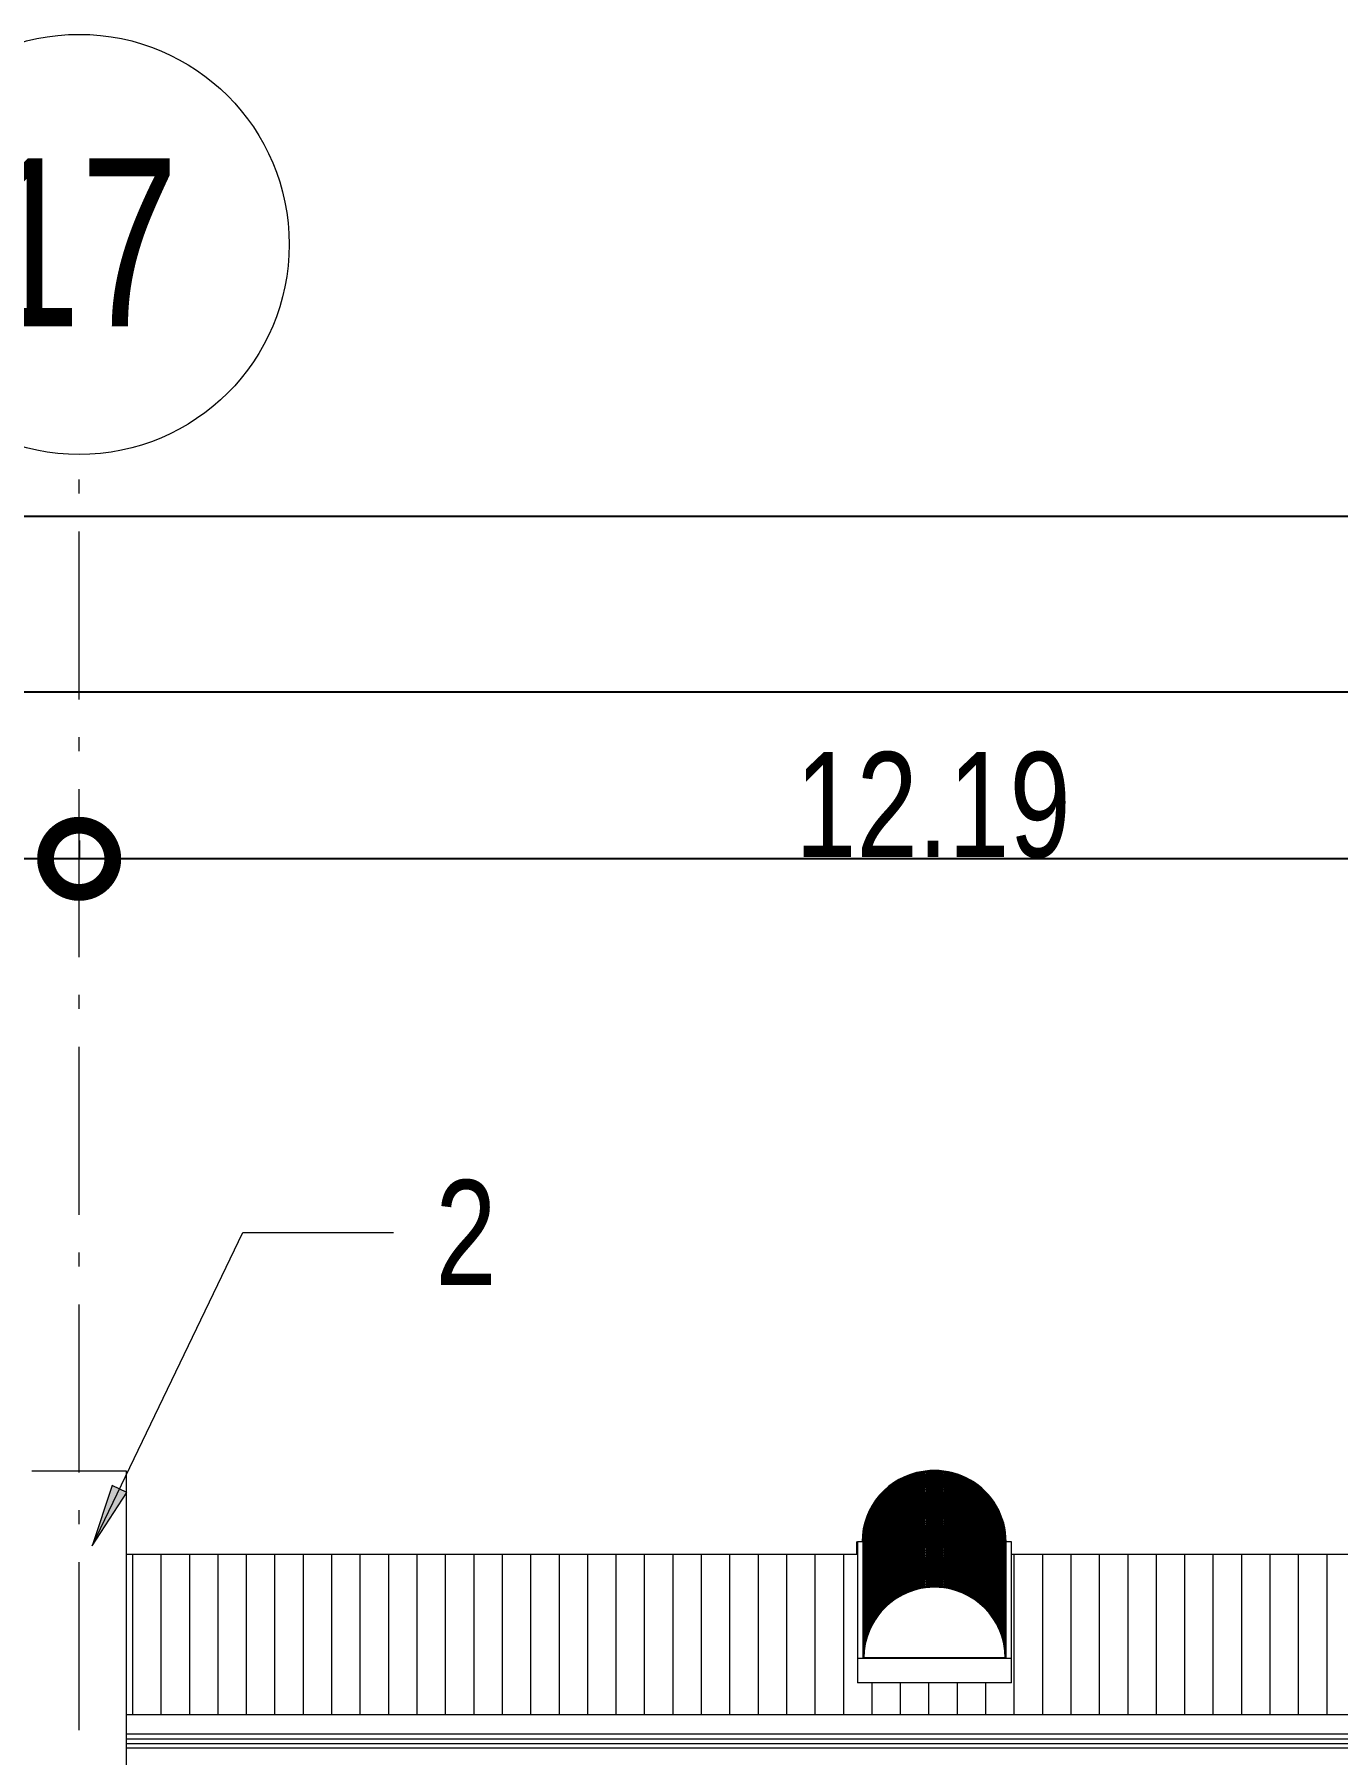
# Model space of a CAD drawing. Header units: metres. Extents: x -199 to 506, y -5 to 23.
# Drawn here: x -183.2 to -173.9, y 10.89 to 23.17 of the extents above; entities that cross this region are included whole.
import ezdxf

# ---------------------------------------------------------------- set-up
doc = ezdxf.new("R2010")
doc.units = ezdxf.units.M
doc.linetypes.add('01_Grid', pattern=[1.74, 1.2, -0.27, 0, -0.27])
for name, color, linetype, lineweight in [('03EJES-1', 1, '01_Grid', 5), ('04NOEJE', 2, 'Continuous', 18), ('04NOEJE-1', 2, 'Continuous', 5), ('06MUREXT', 92, 'Continuous', 9), ('14HATCH-1', 14, 'Continuous', 5), ('26VENT', 144, 'Continuous', 5), ('29NOTAS-1', 10, 'Continuous', 5), ('29NOTAS-2', 7, 'Continuous', 5), ('31COTAS', 1, 'Continuous', 5), ('53BAPS', 1, 'Continuous', 5), ('54ESTRUCTURA', 1, 'Continuous', 9)]:
    doc.layers.add(name, color=color, linetype=linetype, lineweight=lineweight)
doc.styles.add('Arial', font='arial.ttf', dxfattribs={"width": 0.75, "height": 1.2})
doc.styles.add('Arial_1', font='arial.ttf', dxfattribs={"width": 0.75, "height": 0.75})
doc.dimstyles.new('Standard_-_2_5mm_Arial_Transparent', dxfattribs={"dimscale": 0.3048, "dimtxt": 0.765195, "dimasz": 3.149606, "dimexe": 0, "dimexo": 0.984252, "dimgap": 0, "dimtad": 1, "dimrnd": 0.01, "dimzin": 0, "dimdsep": 46, "dimtxsty": 'Arial_1', "dimblk1": 'DOTSMALL', "dimblk2": 'DOTSMALL', "dimsah": 1, "dimcen": 0.09, "dimazin": 0, "dimtfac": 1, "dimtdec": 4, "dimtix": 1, "dimtmove": 0, "dimatfit": 3, "dimfxl": 1, "dimtvp": 1, "dimtolj": 1, "dimtzin": 0, "dimarcsym": 2})

# ---------------------------------------------------------------- blocks, each defined once
blk = doc.blocks.new('Skylight - Barrel Vault - 27_62x1_10 - Barrel Vault-V36-600rNorthElevEjeA Paint')
at = {"layer": '26VENT'}
for p, q in [((-79.748, 12.406), (-79.787, 12.406)), ((-79.787, 12.406), (-79.787, 11.575)), ((-78.687, 12.406), (-78.726, 12.406)), ((-78.687, 11.575), (-78.687, 12.406)), ((-79.748, 12.405), (-79.748, 12.404)), ((-79.748, 12.393), (-79.748, 12.391)), ((-79.748, 12.381), (-79.748, 12.379)), ((-79.748, 12.369), (-79.748, 12.367)), ((-79.748, 12.356), (-79.748, 12.355)), ((-79.748, 12.344), (-79.748, 12.343)), ((-79.748, 12.332), (-79.748, 12.331)), ((-79.748, 12.32), (-79.748, 12.318)), ((-79.748, 12.308), (-79.748, 12.306)), ((-79.748, 12.296), (-79.748, 12.294)), ((-79.748, 12.283), (-79.748, 12.282)), ((-79.742, 12.405), (-79.742, 11.577)), ((-78.732, 11.577), (-78.732, 12.405)), ((-78.726, 12.404), (-78.726, 12.405)), ((-78.726, 12.391), (-78.726, 12.393)), ((-78.726, 12.379), (-78.726, 12.381)), ((-78.726, 12.367), (-78.726, 12.369)), ((-78.726, 12.355), (-78.726, 12.356)), ((-78.726, 12.343), (-78.726, 12.344)), ((-78.726, 12.331), (-78.726, 12.332)), ((-78.726, 12.318), (-78.726, 12.32)), ((-78.726, 12.306), (-78.726, 12.308)), ((-78.726, 12.294), (-78.726, 12.296)), ((-78.726, 12.282), (-78.726, 12.283)), ((-79.748, 12.271), (-79.748, 12.27)), ((-79.748, 12.259), (-79.748, 12.258)), ((-79.748, 12.247), (-79.748, 12.245)), ((-79.748, 12.235), (-79.748, 12.233)), ((-79.748, 12.223), (-79.748, 12.221)), ((-79.748, 12.211), (-79.748, 12.209)), ((-79.748, 12.198), (-79.748, 12.197)), ((-79.748, 12.186), (-79.748, 12.185)), ((-79.748, 12.174), (-79.748, 12.173)), ((-79.748, 12.162), (-79.748, 12.16)), ((-78.726, 12.27), (-78.726, 12.271)), ((-78.726, 12.258), (-78.726, 12.259)), ((-78.726, 12.245), (-78.726, 12.247)), ((-78.726, 12.233), (-78.726, 12.235)), ((-78.726, 12.221), (-78.726, 12.223)), ((-78.726, 12.209), (-78.726, 12.211)), ((-78.726, 12.197), (-78.726, 12.198)), ((-78.726, 12.185), (-78.726, 12.186)), ((-78.726, 12.173), (-78.726, 12.174)), ((-78.726, 12.16), (-78.726, 12.162)), ((-79.748, 12.15), (-79.748, 12.148)), ((-79.748, 12.138), (-79.748, 12.136)), ((-79.748, 12.125), (-79.748, 12.124)), ((-79.748, 12.113), (-79.748, 12.112)), ((-79.748, 12.101), (-79.748, 12.1)), ((-79.748, 12.089), (-79.748, 12.087)), ((-79.748, 12.077), (-79.748, 12.075)), ((-79.748, 12.065), (-79.748, 12.063)), ((-79.748, 12.052), (-79.748, 12.051)), ((-79.748, 12.04), (-79.748, 12.039)), ((-78.726, 12.148), (-78.726, 12.15)), ((-78.726, 12.136), (-78.726, 12.138)), ((-78.726, 12.124), (-78.726, 12.125)), ((-78.726, 12.112), (-78.726, 12.113)), ((-78.726, 12.1), (-78.726, 12.101)), ((-78.726, 12.087), (-78.726, 12.089)), ((-78.726, 12.075), (-78.726, 12.077)), ((-78.726, 12.063), (-78.726, 12.065)), ((-78.726, 12.051), (-78.726, 12.052)), ((-78.726, 12.039), (-78.726, 12.04)), ((-79.748, 12.028), (-79.748, 12.027)), ((-79.748, 12.016), (-79.748, 12.014)), ((-79.748, 12.004), (-79.748, 12.002)), ((-79.748, 11.992), (-79.748, 11.99)), ((-79.748, 11.979), (-79.748, 11.978)), ((-79.748, 11.967), (-79.748, 11.966)), ((-79.748, 11.955), (-79.748, 11.954)), ((-79.748, 11.943), (-79.748, 11.941)), ((-79.748, 11.931), (-79.748, 11.929)), ((-79.748, 11.919), (-79.748, 11.917)), ((-78.726, 12.027), (-78.726, 12.028)), ((-78.726, 12.014), (-78.726, 12.016)), ((-78.726, 12.002), (-78.726, 12.004)), ((-78.726, 11.99), (-78.726, 11.992)), ((-78.726, 11.978), (-78.726, 11.979)), ((-78.726, 11.966), (-78.726, 11.967)), ((-78.726, 11.954), (-78.726, 11.955)), ((-78.726, 11.941), (-78.726, 11.943)), ((-78.726, 11.929), (-78.726, 11.931)), ((-78.726, 11.917), (-78.726, 11.919)), ((-79.748, 11.907), (-79.748, 11.905)), ((-79.748, 11.894), (-79.748, 11.893)), ((-79.748, 11.882), (-79.748, 11.881)), ((-79.748, 11.87), (-79.748, 11.869)), ((-79.748, 11.858), (-79.748, 11.856)), ((-79.748, 11.846), (-79.748, 11.844)), ((-79.748, 11.834), (-79.748, 11.832)), ((-79.748, 11.821), (-79.748, 11.82)), ((-79.748, 11.809), (-79.748, 11.808)), ((-79.748, 11.797), (-79.748, 11.796)), ((-78.726, 11.905), (-78.726, 11.907)), ((-78.726, 11.893), (-78.726, 11.894)), ((-78.726, 11.881), (-78.726, 11.882)), ((-78.726, 11.869), (-78.726, 11.87)), ((-78.726, 11.856), (-78.726, 11.858)), ((-78.726, 11.844), (-78.726, 11.846)), ((-78.726, 11.832), (-78.726, 11.834)), ((-78.726, 11.82), (-78.726, 11.821)), ((-78.726, 11.808), (-78.726, 11.809)), ((-78.726, 11.796), (-78.726, 11.797)), ((-79.748, 11.785), (-79.748, 11.783)), ((-79.748, 11.773), (-79.748, 11.771)), ((-79.748, 11.761), (-79.748, 11.759)), ((-79.748, 11.748), (-79.748, 11.747)), ((-79.748, 11.736), (-79.748, 11.735)), ((-79.748, 11.724), (-79.748, 11.723)), ((-79.748, 11.712), (-79.748, 11.71)), ((-79.748, 11.7), (-79.748, 11.698)), ((-79.748, 11.688), (-79.748, 11.686)), ((-79.748, 11.676), (-79.748, 11.674)), ((-78.726, 11.783), (-78.726, 11.785)), ((-78.726, 11.771), (-78.726, 11.773)), ((-78.726, 11.759), (-78.726, 11.761)), ((-78.726, 11.747), (-78.726, 11.748)), ((-78.726, 11.735), (-78.726, 11.736)), ((-78.726, 11.723), (-78.726, 11.724)), ((-78.726, 11.71), (-78.726, 11.712)), ((-78.726, 11.698), (-78.726, 11.7)), ((-78.726, 11.686), (-78.726, 11.688)), ((-78.726, 11.674), (-78.726, 11.676)), ((-79.787, 11.575), (-78.687, 11.575)), ((-79.787, 11.575), (-79.787, 11.398)), ((-79.748, 11.663), (-79.748, 11.662)), ((-79.748, 11.651), (-79.748, 11.65)), ((-79.748, 11.639), (-79.748, 11.638)), ((-79.748, 11.627), (-79.748, 11.625)), ((-79.748, 11.615), (-79.748, 11.613)), ((-79.748, 11.603), (-79.748, 11.601)), ((-79.748, 11.59), (-79.748, 11.589)), ((-79.748, 11.578), (-79.748, 11.577)), ((-79.742, 11.577), (-79.748, 11.577)), ((-79.237, 11.577), (-79.742, 11.577)), ((-78.732, 11.577), (-79.237, 11.577)), ((-78.726, 11.577), (-78.732, 11.577)), ((-78.726, 11.662), (-78.726, 11.663)), ((-78.726, 11.65), (-78.726, 11.651)), ((-78.726, 11.638), (-78.726, 11.639)), ((-78.726, 11.625), (-78.726, 11.627)), ((-78.726, 11.613), (-78.726, 11.615)), ((-78.726, 11.601), (-78.726, 11.603)), ((-78.726, 11.589), (-78.726, 11.59)), ((-78.726, 11.577), (-78.726, 11.578)), ((-78.687, 11.398), (-78.687, 11.575)), ((-78.687, 11.398), (-79.787, 11.398))]:
    blk.add_line(p, q, dxfattribs=at)
for centre, major_axis, start_param, end_param in [((-79.237, 12.405), (0.511, 0), 0, 3.141593), ((-79.237, 12.404), (0.511, 0), 0, 3.141593), ((-79.237, 12.393), (0.511, 0), 0, 3.141593), ((-79.237, 12.391), (0.511, 0), 0, 3.141593), ((-79.237, 12.404), (0.505, 0), 0.616598, 2.524995), ((-79.237, 12.381), (0.511, 0), 0, 3.141593), ((-79.237, 12.379), (0.511, 0), 0, 3.141593), ((-79.237, 12.369), (0.511, 0), 0, 3.141593), ((-79.237, 12.367), (0.511, 0), 0, 3.141593), ((-79.237, 12.356), (0.511, 0), 0, 3.141593), ((-79.237, 12.355), (0.511, 0), 0, 3.141593), ((-79.237, 12.344), (0.511, 0), 0, 3.141593), ((-79.237, 12.343), (0.511, 0), 0, 3.141593), ((-79.237, 12.332), (0.511, 0), 0, 3.141593), ((-79.237, 12.331), (0.511, 0), 0, 3.141593), ((-79.237, 12.32), (0.511, 0), 0, 3.141593), ((-79.237, 12.318), (0.511, 0), 0, 3.141593), ((-79.237, 12.308), (0.511, 0), 0, 3.141593), ((-79.237, 12.306), (0.511, 0), 0, 3.141593), ((-79.237, 12.296), (0.511, 0), 0, 3.141593), ((-79.237, 12.294), (0.511, 0), 0, 3.141593), ((-79.237, 12.283), (0.511, 0), 0, 3.141593), ((-79.237, 12.282), (0.511, 0), 0, 3.141593), ((-79.237, 12.271), (0.511, 0), 0, 3.141593), ((-79.237, 12.27), (0.511, 0), 0, 3.141593), ((-79.237, 12.391), (0.505, 0), 0.616598, 2.524995), ((-79.237, 12.379), (0.505, 0), 0.616598, 2.524995), ((-79.237, 12.367), (0.505, 0), 0.616598, 2.524995), ((-79.237, 12.355), (0.505, 0), 0.616598, 2.524995), ((-79.237, 12.343), (0.505, 0), 0.616598, 2.524995), ((-79.237, 12.331), (0.505, 0), 0.616598, 2.524995), ((-79.237, 12.318), (0.505, 0), 0.616598, 2.524995), ((-79.237, 12.294), (0.505, 0), 0.616598, 2.524995), ((-79.237, 12.282), (0.505, 0), 0.616598, 2.524995), ((-79.237, 12.27), (0.505, 0), 0.616598, 2.524995), ((-79.237, 12.306), (0.505, 0), 0.628401, 2.513191), ((-79.237, 12.259), (0.511, 0), 0, 3.141593), ((-79.237, 12.258), (0.511, 0), 0, 3.141593), ((-79.237, 12.247), (0.511, 0), 0, 3.141593), ((-79.237, 12.245), (0.511, 0), 0, 3.141593), ((-79.237, 12.235), (0.511, 0), 0, 3.141593), ((-79.237, 12.233), (0.511, 0), 0, 3.141593), ((-79.237, 12.223), (0.511, 0), 0, 3.141593), ((-79.237, 12.221), (0.511, 0), 0, 3.141593), ((-79.237, 12.211), (0.511, 0), 0, 3.141593), ((-79.237, 12.209), (0.511, 0), 0, 3.141593), ((-79.237, 12.198), (0.511, 0), 0, 3.141593), ((-79.237, 12.197), (0.511, 0), 0, 3.141593), ((-79.237, 12.186), (0.511, 0), 0, 3.141593), ((-79.237, 12.185), (0.511, 0), 0, 3.141593), ((-79.237, 12.174), (0.511, 0), 0, 3.141593), ((-79.237, 12.173), (0.511, 0), 0, 3.141593), ((-79.237, 12.162), (0.511, 0), 0, 3.141593), ((-79.237, 12.16), (0.511, 0), 0, 3.141593), ((-79.237, 12.15), (0.511, 0), 0, 3.141593), ((-79.237, 12.148), (0.511, 0), 0, 3.141593), ((-79.237, 12.258), (0.505, 0), 0.616598, 2.524995), ((-79.237, 12.245), (0.505, 0), 0.616598, 2.524995), ((-79.237, 12.233), (0.505, 0), 0.616598, 2.524995), ((-79.237, 12.221), (0.505, 0), 0.616598, 2.524995), ((-79.237, 12.209), (0.505, 0), 0.616598, 2.524995), ((-79.237, 12.197), (0.505, 0), 0.616598, 2.524995), ((-79.237, 12.185), (0.505, 0), 0.616598, 2.524995), ((-79.237, 12.173), (0.505, 0), 0.616598, 2.524995), ((-79.237, 12.16), (0.505, 0), 0.616598, 2.524995), ((-79.237, 12.148), (0.505, 0), 0.616598, 2.524995), ((-79.237, 12.138), (0.511, 0), 0, 3.141593), ((-79.237, 12.136), (0.511, 0), 0, 3.141593), ((-79.237, 12.125), (0.511, 0), 0, 3.141593), ((-79.237, 12.124), (0.511, 0), 0, 3.141593), ((-79.237, 12.113), (0.511, 0), 0, 3.141593), ((-79.237, 12.112), (0.511, 0), 0, 3.141593), ((-79.237, 12.101), (0.511, 0), 0, 3.141593), ((-79.237, 12.1), (0.511, 0), 0, 3.141593), ((-79.237, 12.089), (0.511, 0), 0, 3.141593), ((-79.237, 12.087), (0.511, 0), 0, 3.141593), ((-79.237, 12.077), (0.511, 0), 0, 3.141593), ((-79.237, 12.075), (0.511, 0), 0, 3.141593), ((-79.237, 12.065), (0.511, 0), 0, 3.141593), ((-79.237, 12.063), (0.511, 0), 0, 3.141593), ((-79.237, 12.052), (0.511, 0), 0, 3.141593), ((-79.237, 12.051), (0.511, 0), 0, 3.141593), ((-79.237, 12.04), (0.511, 0), 0, 3.141593), ((-79.237, 12.039), (0.511, 0), 0, 3.141593), ((-79.237, 12.028), (0.511, 0), 0, 3.141593), ((-79.237, 12.027), (0.511, 0), 0, 3.141593), ((-79.237, 12.136), (0.505, 0), 0.616598, 2.524995), ((-79.237, 12.124), (0.505, 0), 0.616598, 2.524995), ((-79.237, 12.112), (0.505, 0), 0.616598, 2.524995), ((-79.237, 12.1), (0.505, 0), 0.616598, 2.524995), ((-79.237, 12.306), (0.505, 0), 2.513274, 2.524995), ((-79.237, 12.087), (0.505, 0), 0.616598, 2.524995), ((-79.237, 12.075), (0.505, 0), 0.616598, 2.524995), ((-79.237, 12.063), (0.505, 0), 0.616598, 2.524995), ((-79.237, 12.051), (0.505, 0), 0.616598, 2.524995), ((-79.237, 12.039), (0.505, 0), 0.616598, 2.524995), ((-79.237, 12.027), (0.505, 0), 0.616598, 2.524995), ((-79.237, 12.306), (0.505, 0), 0.616598, 0.628319), ((-79.237, 12.016), (0.511, 0), 0, 3.141593), ((-79.237, 12.014), (0.511, 0), 0, 3.141593), ((-79.237, 12.004), (0.511, 0), 0, 3.141593), ((-79.237, 12.002), (0.511, 0), 0, 3.141593), ((-79.237, 11.992), (0.511, 0), 0, 3.141593), ((-79.237, 11.99), (0.511, 0), 0, 3.141593), ((-79.237, 11.979), (0.511, 0), 0, 3.141593), ((-79.237, 11.978), (0.511, 0), 0, 3.141593), ((-79.237, 11.966), (0.511, 0), 0, 3.141593), ((-79.237, 11.955), (0.511, 0), 0, 3.141593), ((-79.237, 11.954), (0.511, 0), 0, 3.141593), ((-79.237, 11.943), (0.511, 0), 0, 3.141593), ((-79.237, 11.941), (0.511, 0), 0, 3.141593), ((-79.237, 11.931), (0.511, 0), 0, 3.141593), ((-79.237, 11.929), (0.511, 0), 0, 3.141593), ((-79.237, 11.919), (0.511, 0), 0, 3.141593), ((-79.237, 11.917), (0.511, 0), 0, 3.141593), ((-79.237, 11.907), (0.511, 0), 0, 3.141593), ((-79.237, 11.905), (0.511, 0), 0, 3.141593), ((-79.237, 11.967), (0.511, 0), 0.628419, 2.513174), ((-79.237, 12.014), (0.505, 0), 0.616598, 2.524995), ((-79.237, 12.002), (0.505, 0), 0.616598, 2.524995), ((-79.237, 11.99), (0.505, 0), 0.616598, 2.524995), ((-79.237, 11.978), (0.505, 0), 0.616598, 2.524995), ((-79.237, 11.966), (0.505, 0), 0.616598, 2.524995), ((-79.237, 11.954), (0.505, 0), 0.616598, 2.524995), ((-79.237, 11.941), (0.505, 0), 0.616598, 2.524995), ((-79.237, 11.929), (0.505, 0), 0.616598, 2.524995), ((-79.237, 11.917), (0.505, 0), 0.616598, 2.524995), ((-79.237, 11.905), (0.505, 0), 0.616598, 2.524995), ((-79.237, 11.894), (0.511, 0), 0, 3.141593), ((-79.237, 11.893), (0.511, 0), 0, 3.141593), ((-79.237, 11.882), (0.511, 0), 0, 3.141593), ((-79.237, 11.881), (0.511, 0), 0, 3.141593), ((-79.237, 11.87), (0.511, 0), 0, 3.141593), ((-79.237, 11.869), (0.511, 0), 0, 3.141593), ((-79.237, 11.858), (0.511, 0), 0, 3.141593), ((-79.237, 11.856), (0.511, 0), 0, 3.141593), ((-79.237, 11.846), (0.511, 0), 0, 3.141593), ((-79.237, 11.844), (0.511, 0), 0, 3.141593), ((-79.237, 11.834), (0.511, 0), 0, 3.141593), ((-79.237, 11.832), (0.511, 0), 0, 3.141593), ((-79.237, 11.821), (0.511, 0), 0, 3.141593), ((-79.237, 11.82), (0.511, 0), 0, 3.141593), ((-79.237, 11.809), (0.511, 0), 0, 3.141593), ((-79.237, 11.808), (0.511, 0), 0, 3.141593), ((-79.237, 11.797), (0.511, 0), 0, 3.141593), ((-79.237, 11.796), (0.511, 0), 0, 3.141593), ((-79.237, 11.785), (0.511, 0), 0, 3.141593), ((-79.237, 11.783), (0.511, 0), 0, 3.141593), ((-79.237, 11.773), (0.511, 0), 0, 3.141593), ((-79.237, 11.893), (0.505, 0), 0.616598, 2.524995), ((-79.237, 11.881), (0.505, 0), 0.616598, 2.524995), ((-79.237, 11.869), (0.505, 0), 0.616598, 2.524995), ((-79.237, 11.856), (0.505, 0), 0.616598, 2.524995), ((-79.237, 11.844), (0.505, 0), 0.616598, 2.524995), ((-79.237, 11.832), (0.505, 0), 0.616598, 2.524995), ((-79.237, 11.82), (0.505, 0), 0.616598, 2.524995), ((-79.237, 11.808), (0.505, 0), 0.616598, 2.524995), ((-79.237, 11.796), (0.505, 0), 0.616598, 2.524995), ((-79.237, 11.783), (0.505, 0), 0.616598, 2.524995), ((-79.237, 11.771), (0.511, 0), 0, 3.141593), ((-79.237, 11.761), (0.511, 0), 0, 3.141593), ((-79.237, 11.759), (0.511, 0), 0, 3.141593), ((-79.237, 11.967), (0.511, 0), 2.513274, 3.141593), ((-79.237, 11.748), (0.511, 0), 0, 3.141593), ((-79.237, 11.747), (0.511, 0), 0, 3.141593), ((-79.237, 11.736), (0.511, 0), 0, 3.141593), ((-79.237, 11.735), (0.511, 0), 0, 3.141593), ((-79.237, 11.724), (0.511, 0), 0, 3.141593), ((-79.237, 11.723), (0.511, 0), 0, 3.141593), ((-79.237, 11.712), (0.511, 0), 0, 3.141593), ((-79.237, 11.71), (0.511, 0), 0, 3.141593), ((-79.237, 11.7), (0.511, 0), 0, 3.141593), ((-79.237, 11.698), (0.511, 0), 0, 3.141593), ((-79.237, 11.688), (0.511, 0), 0, 3.141593), ((-79.237, 11.686), (0.511, 0), 0, 3.141593), ((-79.237, 11.676), (0.511, 0), 0, 3.141593), ((-79.237, 11.674), (0.511, 0), 0, 3.141593), ((-79.237, 11.663), (0.511, 0), 0, 3.141593), ((-79.237, 11.662), (0.511, 0), 0, 3.141593), ((-79.237, 11.651), (0.511, 0), 0, 3.141593), ((-79.237, 11.65), (0.511, 0), 0, 3.141593), ((-79.237, 11.759), (0.505, 0), 0.616598, 2.524995), ((-79.237, 11.747), (0.505, 0), 0.616598, 2.524995), ((-79.237, 11.735), (0.505, 0), 0.616598, 2.524995), ((-79.237, 11.723), (0.505, 0), 0.616598, 2.524995), ((-79.237, 11.71), (0.505, 0), 0.616598, 2.524995), ((-79.237, 11.698), (0.505, 0), 0.616598, 2.524995), ((-79.237, 11.686), (0.505, 0), 0.616598, 2.524995), ((-79.237, 11.674), (0.505, 0), 0.616598, 2.524995), ((-79.237, 11.662), (0.505, 0), 0.616598, 2.524995), ((-79.237, 11.771), (0.505, 0), 0.624604, 2.516989), ((-79.237, 11.967), (0.511, 0), 0, 0.628319), ((-79.237, 11.639), (0.511, 0), 0, 3.141593), ((-79.237, 11.638), (0.511, 0), 0, 3.141593), ((-79.237, 11.627), (0.511, 0), 0, 3.141593), ((-79.237, 11.625), (0.511, 0), 0, 3.141593), ((-79.237, 11.615), (0.511, 0), 0, 3.141593), ((-79.237, 11.613), (0.511, 0), 0, 3.141593), ((-79.237, 11.603), (0.511, 0), 0, 3.141593), ((-79.237, 11.601), (0.511, 0), 0, 3.141593), ((-79.237, 11.578), (-0.511, 0), 3.141593, 6.283185), ((-79.237, 11.59), (0.511, 0), 0, 3.141593), ((-79.237, 11.589), (0.511, 0), 0, 3.141593), ((-79.237, 11.577), (0.511, 0), 0, 3.141593), ((-79.237, 11.577), (-0.505, 0), 3.141593, 6.283185), ((-79.237, 11.577), (0.505, 0), 0, 3.141593), ((-79.237, 11.65), (0.505, 0), 0.616598, 2.524995), ((-79.237, 11.625), (0.505, 0), 0.616598, 2.524995), ((-79.237, 11.613), (0.505, 0), 0.616598, 2.524995), ((-79.237, 11.601), (0.505, 0), 0.616598, 2.524995), ((-79.237, 11.589), (0.505, 0), 0.616598, 2.524995), ((-79.237, 11.638), (0.505, 0), 0.623656, 2.517936)]:
    blk.add_ellipse(centre, major_axis=major_axis, ratio=0.999547, start_param=start_param, end_param=end_param, dxfattribs=at)
blk = doc.blocks.new('Skylight - Barrel Vault - 27_62x1_10 - Barrel Vault-V40-600rNorthElevEjeA Paint')
at = {"layer": '26VENT'}
for q in [(-6.635, 12.405), (-6.642, 12.317)]:
    blk.add_line((-6.642, 12.405), q, dxfattribs=at)
for major_axis, start_param, end_param in [((0.511, 0), 1.7181, 3.137173), ((0.505, 0), 2.670354, 3.137138), ((0.505, 0), 2.670354, 3.137138)]:
    blk.add_ellipse((-6.092, 12.404), major_axis=major_axis, ratio=0.999547, start_param=start_param, end_param=end_param, dxfattribs=at)
blk = doc.blocks.new('Grid - Standard-4449989-600rNorthElevEjeA Paint')
at = {"layer": '04NOEJE'}
blk.add_circle((0, 21.67), 1.5, dxfattribs=at)
blk = doc.blocks.new('_DotSmall')
at = {"color": 0, "linetype": 'ByBlock', "const_width": 0.5}
blk.add_lwpolyline([(-0.0625, 0, 1), (0.0625, 0, 1)], format="xyb", close=True, dxfattribs=at)
blk = doc.blocks.new('DIMBLOCK1-600rNorthElevEjeA Paint')
at = {"layer": '31COTAS', "color": 0, "lineweight": -2, "transparency": 16777216}
for p, q in [((-195.072, 19.858), (-195.072, 19.728)), ((12.192, 19.858), (12.192, 19.728)), ((12.192, 19.728), (-195.072, 19.728))]:
    blk.add_line(p, q, dxfattribs=at)
at = {"layer": 'Defpoints', "color": 0, "transparency": 16777216}
for p in [(-195.072, 19.728), (-195.072, 19.558), (12.192, 19.558)]:
    blk.add_point(p, dxfattribs=at)
at = {"layer": '31COTAS', "color": 0, "lineweight": -2, "transparency": 16777216, "xscale": 0.9599999999999999, "yscale": 0.9599999999999999, "zscale": 0.9599999999999999, "rotation": 180}
blk.add_blockref('_DotSmall', (-195.072, 19.728), dxfattribs=at)
at = {"layer": '31COTAS', "color": 0, "lineweight": -2, "transparency": 16777216, "xscale": 0.9599999999999999, "yscale": 0.9599999999999999, "zscale": 0.9599999999999999}
blk.add_blockref('_DotSmall', (12.192, 19.728), dxfattribs=at)
at = {"layer": '31COTAS', "color": 0, "transparency": 16777216, "insert": (-91.44, 20.111), "char_height": 0.75, "width": 2.79708, "attachment_point": 5, "style": 'Arial_1'}
blk.add_mtext('\\A1;207.26', dxfattribs=at)
blk = doc.blocks.new('DIMBLOCK17-600rNorthElevEjeA Paint')
at = {"layer": '31COTAS', "color": 0, "lineweight": -2, "transparency": 16777216}
for p, q in [((-182.88, 17.413), (-182.88, 17.283)), ((-170.688, 17.413), (-170.688, 17.283)), ((-170.688, 17.283), (-182.88, 17.283))]:
    blk.add_line(p, q, dxfattribs=at)
at = {"layer": 'Defpoints', "color": 0, "transparency": 16777216}
for p in [(-182.88, 17.283), (-182.88, 17.113), (-170.688, 17.113)]:
    blk.add_point(p, dxfattribs=at)
at = {"layer": '31COTAS', "color": 0, "lineweight": -2, "transparency": 16777216, "xscale": 0.9599999999999999, "yscale": 0.9599999999999999, "zscale": 0.9599999999999999, "rotation": 180}
blk.add_blockref('_DotSmall', (-182.88, 17.283), dxfattribs=at)
at = {"layer": '31COTAS', "color": 0, "lineweight": -2, "transparency": 16777216, "xscale": 0.9599999999999999, "yscale": 0.9599999999999999, "zscale": 0.9599999999999999}
blk.add_blockref('_DotSmall', (-170.688, 17.283), dxfattribs=at)
at = {"layer": '31COTAS', "color": 0, "transparency": 16777216, "insert": (-176.784, 17.665), "char_height": 0.75, "width": 2.28852, "attachment_point": 5, "style": 'Arial_1'}
blk.add_mtext('\\A1;12.19', dxfattribs=at)
blk = doc.blocks.new('DIMBLOCK18-600rNorthElevEjeA Paint')
at = {"layer": '31COTAS', "color": 0, "lineweight": -2, "transparency": 16777216}
for p, q in [((-195.072, 17.413), (-195.072, 17.283)), ((-182.88, 17.413), (-182.88, 17.283)), ((-182.88, 17.283), (-195.072, 17.283))]:
    blk.add_line(p, q, dxfattribs=at)
at = {"layer": 'Defpoints', "color": 0, "transparency": 16777216}
for p in [(-195.072, 17.283), (-195.072, 17.113), (-182.88, 17.113)]:
    blk.add_point(p, dxfattribs=at)
at = {"layer": '31COTAS', "color": 0, "lineweight": -2, "transparency": 16777216, "xscale": 0.9599999999999999, "yscale": 0.9599999999999999, "zscale": 0.9599999999999999, "rotation": 180}
blk.add_blockref('_DotSmall', (-195.072, 17.283), dxfattribs=at)
at = {"layer": '31COTAS', "color": 0, "lineweight": -2, "transparency": 16777216, "xscale": 0.9599999999999999, "yscale": 0.9599999999999999, "zscale": 0.9599999999999999}
blk.add_blockref('_DotSmall', (-182.88, 17.283), dxfattribs=at)
at = {"layer": '31COTAS', "color": 0, "transparency": 16777216, "insert": (-188.976, 17.665), "char_height": 0.75, "width": 2.28852, "attachment_point": 5, "style": 'Arial_1'}
blk.add_mtext('\\A1;12.19', dxfattribs=at)
blk = doc.blocks.new('DIMBLOCK20-600rNorthElevEjeA Paint')
at = {"layer": '31COTAS', "color": 0, "lineweight": -2, "transparency": 16777216}
for p, q in [((-195.072, 18.603), (-195.072, 18.473)), ((-85.344, 18.603), (-85.344, 18.473)), ((-85.344, 18.473), (-195.072, 18.473))]:
    blk.add_line(p, q, dxfattribs=at)
at = {"layer": 'Defpoints', "color": 0, "transparency": 16777216}
for p in [(-195.072, 18.473), (-195.072, 18.303), (-85.344, 18.303)]:
    blk.add_point(p, dxfattribs=at)
at = {"layer": '31COTAS', "color": 0, "lineweight": -2, "transparency": 16777216, "xscale": 0.9599999999999999, "yscale": 0.9599999999999999, "zscale": 0.9599999999999999, "rotation": 180}
blk.add_blockref('_DotSmall', (-195.072, 18.473), dxfattribs=at)
at = {"layer": '31COTAS', "color": 0, "lineweight": -2, "transparency": 16777216, "xscale": 0.9599999999999999, "yscale": 0.9599999999999999, "zscale": 0.9599999999999999}
blk.add_blockref('_DotSmall', (-85.344, 18.473), dxfattribs=at)
at = {"layer": '31COTAS', "color": 0, "transparency": 16777216, "insert": (-140.208, 18.856), "char_height": 0.75, "width": 2.79708, "attachment_point": 5, "style": 'Arial_1'}
blk.add_mtext('\\A1;109.73', dxfattribs=at)

msp = doc.modelspace()

# ---------------------------------------------------------------- hatches: boundary and pattern name
at = {"layer": '14HATCH-1'}
h = msp.add_hatch(dxfattribs=at)
h.set_pattern_fill('FP_1', color=256, style=0, pattern_type=2)
h.set_pattern_definition([(90, (0, 11.628), (-0.203, 0), [])])
h.paths.add_polyline_path([(-13.885, 11.17), (-0.339, 11.173), (-0.339, 12.317), (-5.535, 12.317), (-5.535, 11.398), (-6.635, 11.399), (-6.635, 12.317), (-17.727, 12.317), (-17.727, 11.398), (-18.827, 11.399), (-18.827, 12.317), (-29.919, 12.317), (-29.919, 11.398), (-31.019, 11.399), (-31.019, 12.317), (-42.111, 12.317), (-42.111, 11.398), (-43.211, 11.399), (-43.211, 12.317), (-54.303, 12.317), (-54.303, 11.398), (-55.403, 11.399), (-55.403, 12.317), (-66.495, 12.317), (-66.495, 11.398), (-67.595, 11.399), (-67.595, 12.317), (-78.687, 12.317), (-78.687, 11.398), (-79.787, 11.399), (-79.787, 12.317), (-90.879, 12.317), (-90.879, 11.398), (-91.979, 11.399), (-91.979, 12.317), (-103.071, 12.317), (-103.071, 11.398), (-104.171, 11.399), (-104.171, 12.317), (-115.263, 12.317), (-115.263, 11.398), (-116.363, 11.399), (-116.363, 12.317), (-127.455, 12.317), (-127.455, 11.398), (-128.555, 11.399), (-128.556, 12.317), (-139.647, 12.317), (-139.647, 11.398), (-140.747, 11.399), (-140.747, 12.317), (-151.839, 12.317), (-151.839, 11.398), (-152.939, 11.399), (-152.939, 12.317), (-164.031, 12.317), (-164.031, 11.398), (-165.131, 11.399), (-165.131, 12.317), (-176.223, 12.317), (-176.223, 11.398), (-177.323, 11.399), (-177.323, 12.317), (-182.541, 12.317), (-182.541, 11.17), (-14.765, 11.17)])
h.paths.add_polyline_path([(-183.637, 12.1), (-183.219, 12.1), (-183.219, 12.317), (-194.93, 12.317), (-194.93, 12.1), (-185.396, 12.1)])
h.paths.add_polyline_path([(6.657, 12.1), (12.05, 12.1), (12.05, 12.317), (6.657, 12.317), (6.657, 12.134)])
h.paths.add_polyline_path([(5.557, 12.1), (5.557, 12.317), (0.339, 12.317), (0.339, 12.1), (5.464, 12.1)])
at = {"layer": '29NOTAS-1'}
msp.add_hatch(color=256, dxfattribs=at).paths.add_polyline_path([(-182.787, 12.377), (-182.539, 12.757), (-182.645, 12.809)])

# ---------------------------------------------------------------- linework, layer by layer
at = {"layer": '03EJES-1'}
msp.add_line((-182.88, -1.819), (-182.88, 20.17), dxfattribs=at)
at = {"layer": '06MUREXT'}
for p, q in [((-182.541, 12.91), (-183.219, 12.91)), ((-182.541, 0.2), (-182.541, 12.91))]:
    msp.add_line(p, q, dxfattribs=at)
at = {"layer": '29NOTAS-1'}
for p, q in [((-182.787, 12.377), (-181.712, 14.614)), ((-181.712, 14.614), (-180.637, 14.614)), ((-182.645, 12.809), (-182.787, 12.377)), ((-182.539, 12.757), (-182.645, 12.809)), ((-182.787, 12.377), (-182.539, 12.757))]:
    msp.add_line(p, q, dxfattribs=at)
at = {"layer": '53BAPS'}
for p, q in [((-0.339, 11.032), (-182.541, 11.032)), ((-0.339, 10.997), (-182.541, 10.997)), ((-0.339, 10.963), (-182.541, 10.963)), ((-0.339, 10.932), (-182.541, 10.932))]:
    msp.add_line(p, q, dxfattribs=at)
at = {"layer": '54ESTRUCTURA'}
for p, q in [((-182.541, 12.317), (-177.323, 12.317)), ((-176.223, 12.317), (-165.131, 12.317)), ((-0.339, 11.17), (-182.541, 11.17))]:
    msp.add_line(p, q, dxfattribs=at)

# ---------------------------------------------------------------- block references
at = {"layer": '04NOEJE'}
msp.add_blockref('Grid - Standard-4449989-600rNorthElevEjeA Paint', (-182.88, 0), dxfattribs=at)
at = {"layer": '26VENT'}
for name, p in [('Skylight - Barrel Vault - 27_62x1_10 - Barrel Vault-V40-600rNorthElevEjeA Paint', (-170.688, 0)), ('Skylight - Barrel Vault - 27_62x1_10 - Barrel Vault-V36-600rNorthElevEjeA Paint', (-97.536, 0))]:
    msp.add_blockref(name, p, dxfattribs=at)

# ---------------------------------------------------------------- texts
at = {"layer": '04NOEJE-1', "insert": (-183.57, 22.286), "char_height": 1.2, "width": 1.69557, "attachment_point": 1, "style": 'Arial'}
msp.add_mtext('17', dxfattribs=at)
at = {"layer": '29NOTAS-2', "insert": (-180.337, 14.989), "char_height": 0.75, "width": 0.50506, "attachment_point": 1, "style": 'Arial_1'}
msp.add_mtext('2', dxfattribs=at)

# ---------------------------------------------------------------- dimensions: what is measured, and where the dimension line sits
at = {"layer": '31COTAS'}
for base, p1, p2, override, picture, middle in [((-195.072, 19.728), (12.192, 19.558), (-195.072, 19.558), {"dimpost": '<>', "dimfxl": 207.264}, 'DIMBLOCK1-600rNorthElevEjeA Paint', (-91.44, 20.111)), ((-195.072, 18.473), (-85.344, 18.303), (-195.072, 18.303), {"dimpost": '<>', "dimfxl": 109.728}, 'DIMBLOCK20-600rNorthElevEjeA Paint', (-140.208, 18.856)), ((-195.072, 17.283), (-182.88, 17.113), (-195.072, 17.113), {"dimpost": '<>', "dimfxl": 12.192}, 'DIMBLOCK18-600rNorthElevEjeA Paint', (-188.976, 17.665)), ((-182.88, 17.283), (-170.688, 17.113), (-182.88, 17.113), {"dimpost": '<>', "dimfxl": 12.192}, 'DIMBLOCK17-600rNorthElevEjeA Paint', (-176.784, 17.665))]:
    dim = msp.add_linear_dim(base=base, p1=p1, p2=p2, dimstyle='Standard_-_2_5mm_Arial_Transparent', override=override, dxfattribs=at)
    dim.commit()
    dim.dimension.update_dxf_attribs({"geometry": picture, "text_midpoint": middle})

doc.saveas('drawing.dxf')
